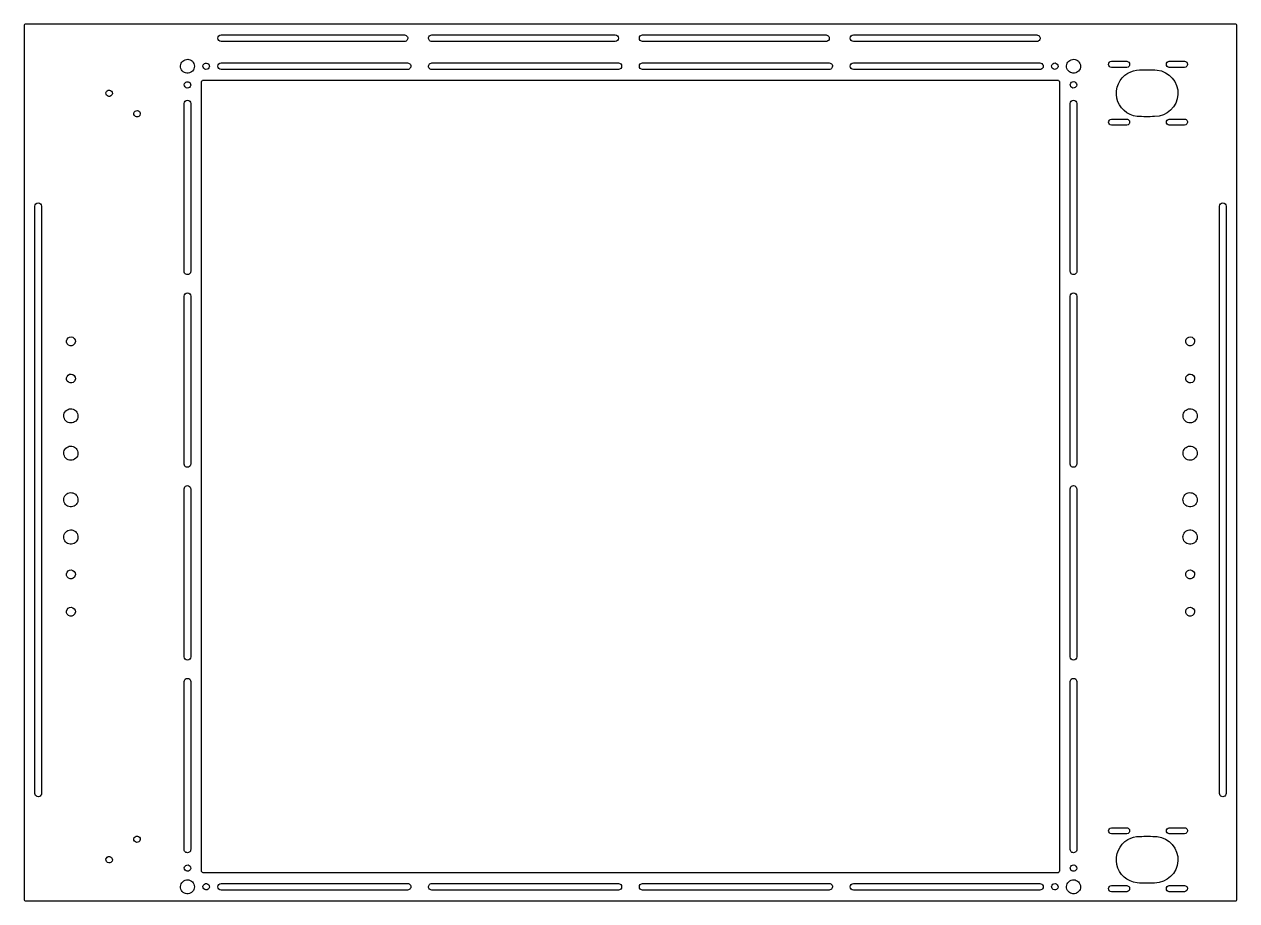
# Model space of a CAD drawing. Header units: millimetres. Extents: x -325 to 325, y -228 to 242.
import ezdxf

# ---------------------------------------------------------------- set-up
doc = ezdxf.new("R2010")
doc.units = ezdxf.units.MM
doc.layers.get('0').update_dxf_attribs({"color": 70})

msp = doc.modelspace()

# ---------------------------------------------------------------- linework, layer by layer
for points in [[(324.691, -227.462, 0.303325406), (325, -227), (325, 242, 0.413926582), (324.5, 242.5), (-324.5, 242.5, 0.413926582), (-325, 242), (-325, -227, 0.413926582), (-324.5, -227.5), (324.5, -227.5, 0.097300582)], [(-119.575, 235.727, -0.545487847), (-121.167, 233.25), (-219.5, 233.25, -0.999225773), (-219.5, 236.75), (-121.167, 236.75, -0.294168062)], [(-107.972, 234.054, -0.592811538), (-106.5, 236.75), (-8.16666, 236.75, -0.999260215), (-8.16666, 233.25), (-106.5, 233.25, -0.254481997)], [(106.425, 234.273, -0.293119151), (104.833, 233.25), (6.5, 233.25, -0.999254475), (6.5, 236.75), (104.833, 236.75, -0.544871054)], [(219.425, 234.273, -0.293119151), (217.833, 233.25), (119.5, 233.25, -0.999225773), (119.5, 236.75), (217.833, 236.75, -0.544871054)], [(-236.341, 216.434, -38.074814983), (-235.975, 216.574)], [(-228.918, 220.938, -27.75438477), (-229.039, 220.722)], [(-118.028, 219.054, -0.25483594), (-119.5, 218.25), (-219.5, 218.25, -0.999225773), (-219.5, 221.75), (-119.5, 221.75, -0.591855296)], [(-107.972, 220.946, -0.25483594), (-106.5, 221.75), (-6.5, 221.75, -0.999254475), (-6.5, 218.25), (-106.5, 218.25, -0.591855296)], [(107.972, 219.054, -0.25483594), (106.5, 218.25), (6.5, 218.25, -0.999254475), (6.5, 221.75), (106.5, 221.75, -0.591855296)], [(220.446, 218.528, -0.143409372), (219.5, 218.25), (119.5, 218.25, -0.999225773), (119.5, 221.75), (219.5, 221.75, -0.747446235)], [(228.918, 219.062, -27.754384784), (229.039, 219.278)], [(238.659, 216.434, -38.074814989), (239.025, 216.574)], [(267.313, 220.071, -0.230221519), (266.073, 219.355), (257.827, 219.355, -0.930809196), (257.827, 222.645), (266.073, 222.645, -0.575636239)], [(298.313, 220.071, -0.230221519), (297.073, 219.355), (288.827, 219.355, -0.930809196), (288.827, 222.645), (297.073, 222.645, -0.575636239)], [(266.7, 216.325, -0.131931204), (272.95, 218, -0.025996192), (282.257, 217.932, -0.949324974), (280.95, 193, -0.025996192), (271.643, 193.068, -0.726578416)], [(-238.918, 210.938, -27.754384772), (-239.039, 210.722)], [(229.434, -212.401, -0.113314553), (229, -212.5), (-229, -212.5, -0.414737786), (-230, -211.5), (-230, 211.5, -0.414737786), (-229, 212.5), (229, 212.5, -0.414737786), (230, 211.5), (230, -211.5, -0.287893442)], [(238.918, 209.062, -27.754384803), (239.039, 209.278)], [(-278.032, 204.562, -27.754384763), (-277.911, 204.778)], [(-236.554, 108.528, -0.592811538), (-239.25, 110), (-239.25, 200, -0.999225773), (-235.75, 200), (-235.75, 110, -0.254481997)], [(238.446, 108.528, -0.592811538), (235.75, 110), (235.75, 200, -0.999225773), (239.25, 200), (239.25, 110, -0.254481997)], [(-263.082, 193.562, -27.754384782), (-262.961, 193.778)], [(267.313, 189.071, -0.230221519), (266.073, 188.355), (257.827, 188.355, -0.930809196), (257.827, 191.645), (266.073, 191.645, -0.575636239)], [(298.313, 189.071, -0.230221519), (297.073, 188.355), (288.827, 188.355, -0.930809196), (288.827, 191.645), (297.073, 191.645, -0.575636239)], [(-316.028, -170.946, -0.747991989), (-319.25, -170), (-319.25, 145, -0.999225773), (-315.75, 145), (-315.75, -170, -0.142772503)], [(318.972, -170.946, -0.747991989), (315.75, -170), (315.75, 145, -0.999225773), (319.25, 145), (319.25, -170, -0.142772503)], [(-236.028, 5.72054, -0.747991555), (-239.25, 6.66666), (-239.25, 96.6667, -0.999225773), (-235.75, 96.6667), (-235.75, 6.66666, -0.142908445)], [(238.972, 5.72054, -0.747991555), (235.75, 6.66666), (235.75, 96.6667, -0.999225773), (239.25, 96.6667), (239.25, 6.66666, -0.142908445)], [(-298.058, 71.0893, -19.02774745), (-297.807, 71.5238, -0.052261314)], [(301.942, 71.0893, -19.02774745), (302.193, 71.5238, -0.052261314)], [(-298.058, 51.0893, -19.042667792), (-297.807, 51.5238, -0.052261314)], [(301.942, 51.0893, -19.042667794), (302.193, 51.5238, -0.052261314)], [(-297.176, 35.0427, -38.193535599), (-297.457, 35.3239)], [(302.824, 35.0427, -38.193535603), (302.543, 35.3239)], [(-297.176, 15.0427, -38.193535603), (-297.457, 15.3239)], [(302.824, 15.0427, -38.193535603), (302.543, 15.3239)], [(-236.028, -5.72054, -0.143403829), (-235.75, -6.66666), (-235.75, -96.6667, -0.999225773), (-239.25, -96.6667), (-239.25, -6.66666, -0.747651652)], [(238.972, -5.72054, -0.143403829), (239.25, -6.66666), (239.25, -96.6667, -0.999225773), (235.75, -96.6667), (235.75, -6.66666, -0.747651652)], [(-297.176, -15.0427, -12.798739622), (-296.529, -14.0456, -0.078713227)], [(302.824, -15.0427, -12.798739622), (303.471, -14.0456, -0.078713227)], [(-297.176, -35.0427, -12.798739622), (-296.529, -34.0456, -0.078713227)], [(302.824, -35.0427, -12.798739622), (303.471, -34.0456, -0.078713227)], [(-298.058, -53.9107, -19.027747453), (-297.807, -53.4762, -0.052261314)], [(301.942, -53.9107, -19.02774745), (302.193, -53.4762, -0.052261314)], [(-298.058, -73.9107, -19.027747452), (-297.807, -73.4762, -0.052261314)], [(301.942, -73.9107, -19.027747452), (302.193, -73.4762, -0.052261314)], [(-236.554, -201.472, -0.592811538), (-239.25, -200), (-239.25, -110, -0.999225773), (-235.75, -110), (-235.75, -200, -0.254481997)], [(238.446, -201.472, -0.592811538), (235.75, -200), (235.75, -110, -0.999225773), (239.25, -110), (239.25, -200, -0.254481997)], [(267.313, -190.929, -0.230221519), (266.073, -191.645), (257.827, -191.645, -0.930809196), (257.827, -188.355), (266.073, -188.355, -0.575636239)], [(298.313, -190.929, -0.230221519), (297.073, -191.645), (288.827, -191.645, -0.930809196), (288.827, -188.355), (297.073, -188.355, -0.575636239)], [(-263.082, -195.438, -27.754384744), (-262.961, -195.222)], [(266.7, -194.675, -0.131931204), (272.95, -193, -0.025996192), (282.257, -193.068, -0.949324974), (280.95, -218, -0.025996192), (271.643, -217.932, -0.726578416)], [(-278.032, -206.438, -27.754384772), (-277.911, -206.222)], [(-238.918, -209.062, -27.7543848), (-239.039, -209.278)], [(238.918, -210.938, -27.754384772), (239.039, -210.722)], [(-236.341, -223.566, -38.074814973), (-235.975, -223.426)], [(-228.918, -219.062, -27.754384784), (-229.039, -219.278)], [(-118.028, -220.946, -0.25483594), (-119.5, -221.75), (-219.5, -221.75, -0.999225773), (-219.5, -218.25), (-119.5, -218.25, -0.591855296)], [(-107.972, -219.054, -0.25483594), (-106.5, -218.25), (-6.5, -218.25, -0.999254475), (-6.5, -221.75), (-106.5, -221.75, -0.591855296)], [(107.972, -220.946, -0.25483594), (106.5, -221.75), (6.5, -221.75, -0.999254475), (6.5, -218.25), (106.5, -218.25, -0.591855296)], [(220.446, -221.472, -0.143409372), (219.5, -221.75), (119.5, -221.75, -0.999225773), (119.5, -218.25), (219.5, -218.25, -0.747446235)], [(228.918, -220.938, -27.75438477), (229.039, -220.722)], [(238.659, -223.566, -38.074814982), (239.025, -223.426)], [(267.313, -221.929, -0.230221519), (266.073, -222.645), (257.827, -222.645, -0.930809196), (257.827, -219.355), (266.073, -219.355, -0.575636239)], [(298.313, -221.929, -0.230221519), (297.073, -222.645), (288.827, -222.645, -0.930809196), (288.827, -219.355), (297.073, -219.355, -0.575636239)]]:
    msp.add_lwpolyline(points, format="xyb", close=True)

doc.saveas('drawing.dxf')
